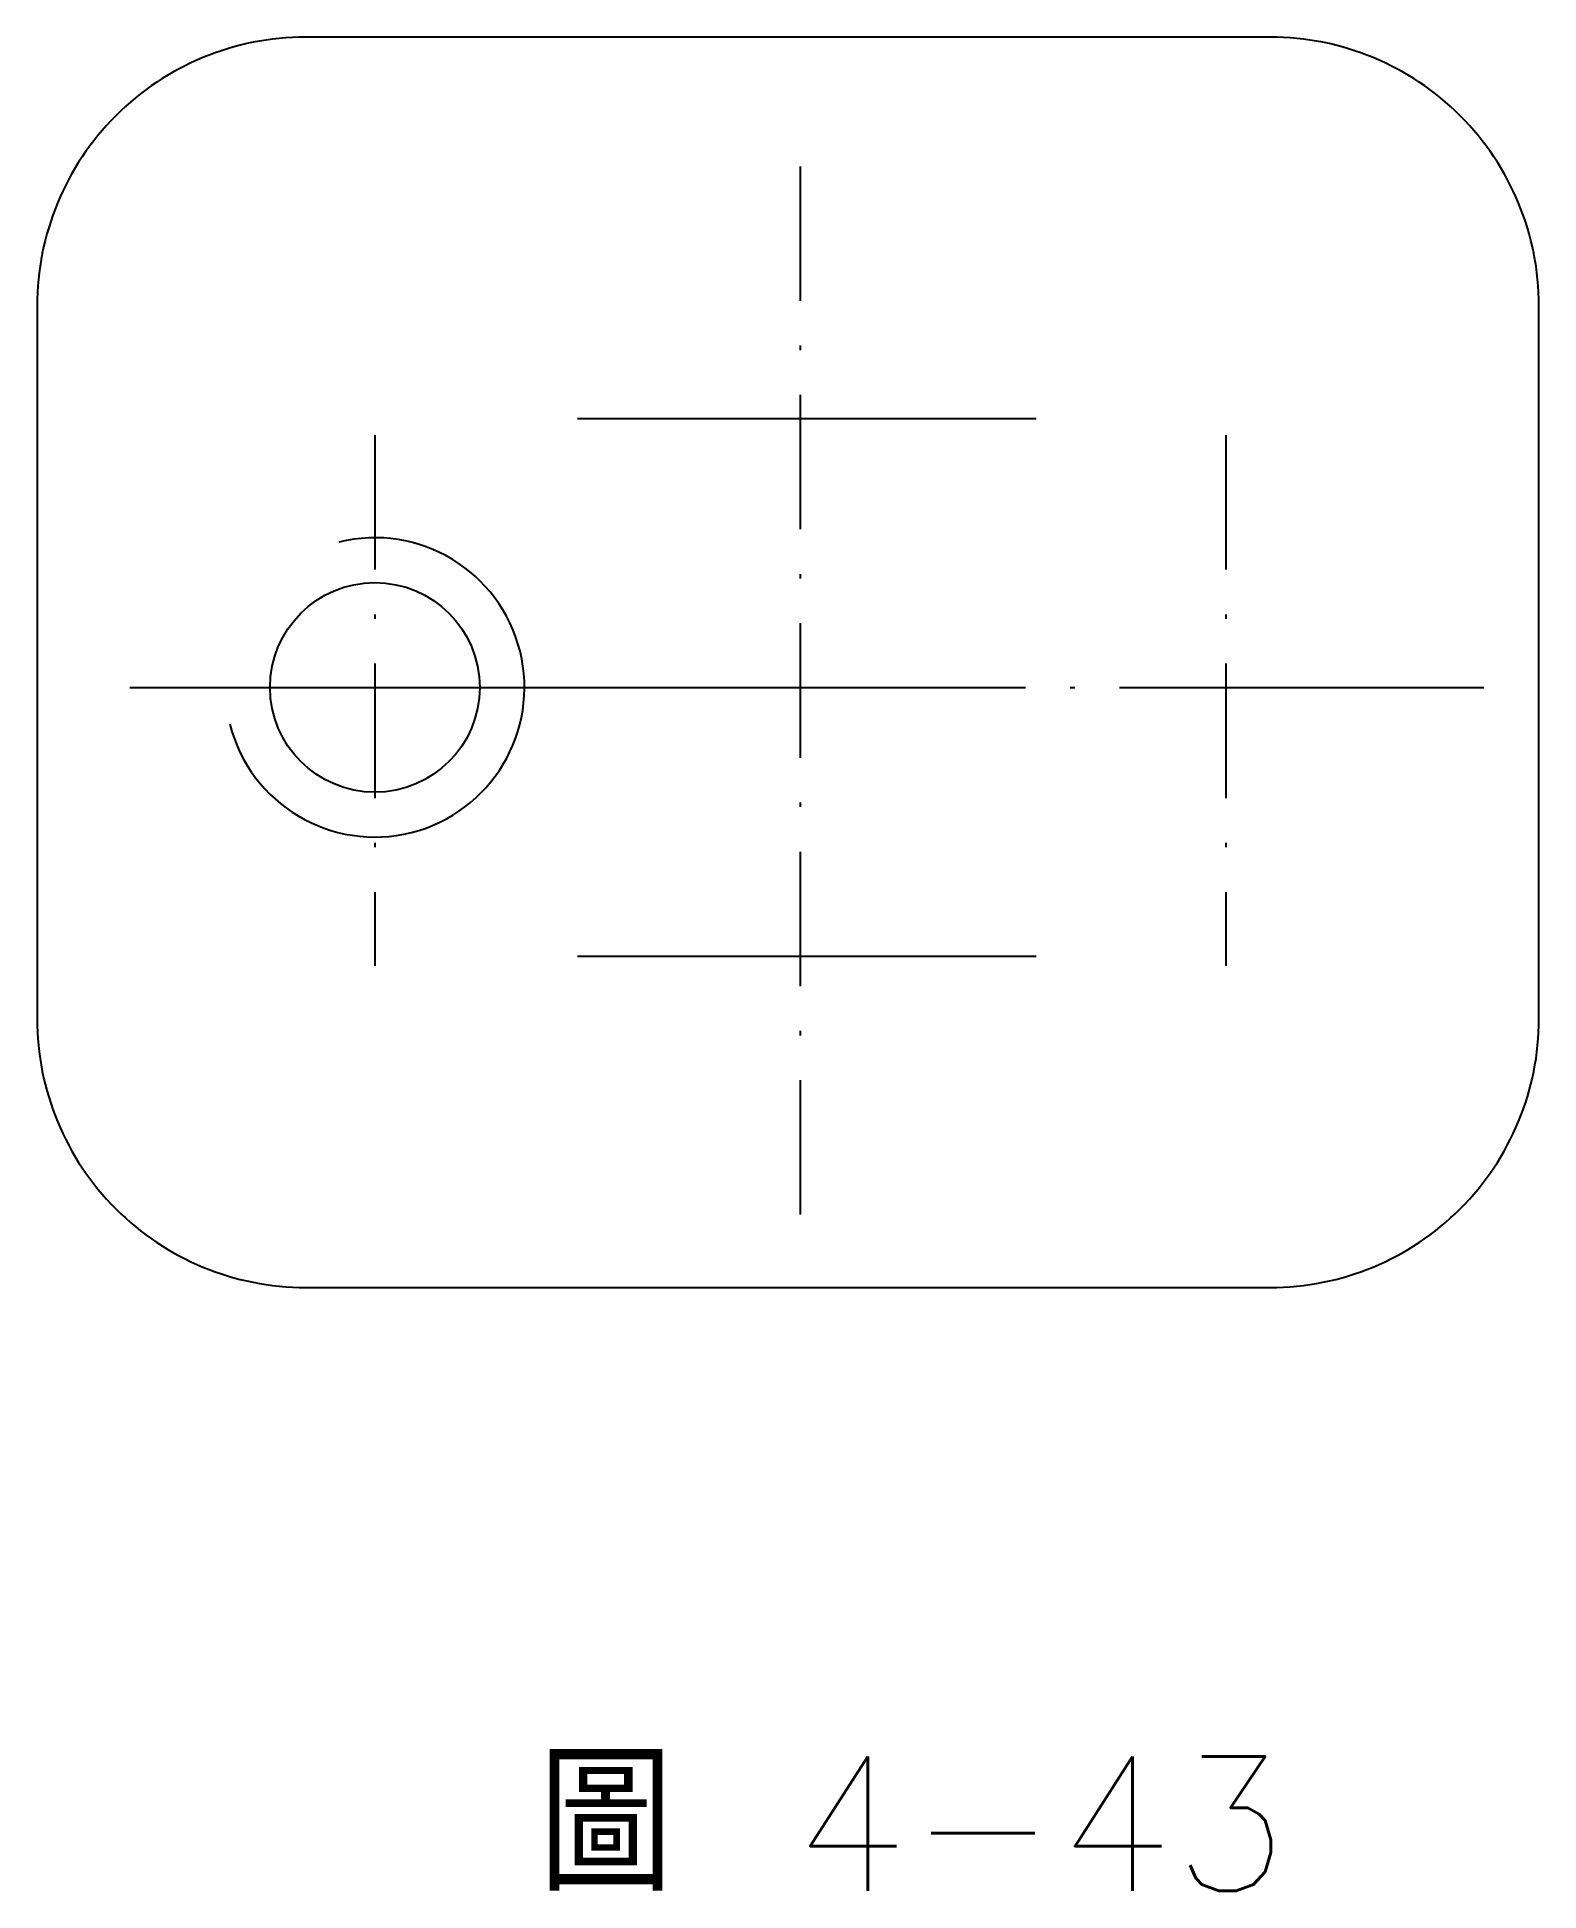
# Model space of a CAD drawing. Extents: x 191.3 to 224.8, y -143 to -101.6.
import ezdxf

# ---------------------------------------------------------------- set-up
doc = ezdxf.new("R2010")
doc.units = 0
doc.linetypes.add('CENT3', pattern=[5, 3, -1, 0, -1])
doc.linetypes.add('中心線', pattern=[22, 20, -1, 0, -1])
for name, color, linetype in [('CENT3', 1, 'CENT3'), ('中心線', 1, '中心線'), ('輪廓線', 7, 'CONTINUOUS')]:
    doc.layers.add(name, color=color, linetype=linetype)
doc.styles.add('CNS', font='txt.shx', dxfattribs={"width": 0.75, "height": 3, "bigfont": 'chineset.shx'})

msp = doc.modelspace()

# ---------------------------------------------------------------- linework, layer by layer
at = {"layer": 'CENT3'}
for p, q in [((208.298, -104.482, 25), (208.298, -128.325, 25)), ((198.798, -110.482, 25), (198.798, -122.325, 25)), ((217.798, -110.482, 25), (217.798, -122.325, 25))]:
    msp.add_line(p, q, dxfattribs=at)
at = {"layer": '中心線'}
for p, q in [((203.325, -110.113, 25), (213.562, -110.113, 25)), ((193.325, -116.113, 25), (223.562, -116.113, 25)), ((203.325, -122.113, 25), (213.562, -122.113, 25))]:
    msp.add_line(p, q, dxfattribs=at)
at = {"layer": '輪廓線', "elevation": 30}
msp.add_lwpolyline([(197.255, -129.509), (218.791, -129.509, 0.414214), (224.791, -123.509), (224.791, -107.596, 0.414214), (218.791, -101.596), (197.255, -101.596, 0.414214), (191.255, -107.596), (191.255, -123.509, 0.414214)], format="xyb", close=True, dxfattribs=at)
at = {"layer": '輪廓線'}
msp.add_circle((198.798, -116.113, 25), 2.34, dxfattribs=at)
at = {"layer": '輪廓線', "color": 3}
msp.add_arc((198.798, -116.113, 25), 3.34, 194.2454, 103.9038, dxfattribs=at)

# ---------------------------------------------------------------- texts
at = {"layer": '輪廓線', "style": 'CNS'}
msp.add_text('圖 4-43', height=3, dxfattribs=at).set_placement((202.458, -142.978))

doc.saveas('drawing.dxf')
